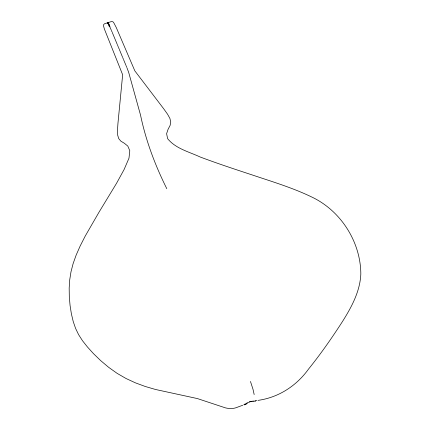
<?xml version="1.0" encoding="UTF-8"?>
<svg xmlns="http://www.w3.org/2000/svg" width="430" height="430" viewBox="0 0 430 430"><rect width="100%" height="100%" fill="white"/><g stroke="black" fill="none" stroke-linecap="round" stroke-linejoin="round"><path stroke-width="0.64" d="M245.277 404.399L247.288 403.222M243.987 404.974L246.933 403.464M245.901 404.109L246.433 403.786M243.944 404.651L245.154 403.937M246.874 402.937L251.287 401.394M242.697 405.27L235.882 407.78A52.116 26.875 57.5 0 1 225.562 407.903L197.451 398.588L155.579 389.494L145.265 386.484L135.428 382.85L126.049 378.507L117.11 373.348L108.591 367.274L100.674 360.609L93.546 353.707L87.408 346.935L82.479 340.694L78.593 334.631L75.578 328.391L73.24 321.592L71.385 313.835L70.063 305.445L69.311 296.754L69.176 288.105L69.714 279.876L70.993 271.819L73.1 263.681L76.121 255.183L80.141 246.057L85.237 236.043L98.943 212.307L116.53 183.325L124.082 169.565L128.984 158.186L129.795 150.699L127.807 146.082L124.367 143.271L120.857 141.148L118.701 138.567L117.659 135.068L117.487 130.177L117.949 123.372L122.652 74.761L104.372 28.982L103.469 25.682L103.56 24.714L104.517 23.774L111.391 21.564L112.816 21.736L113.601 22.424L116.251 27.498L134.843 70.869L163.717 108.811L167.566 114.219L169.893 118.395L170.737 121.926L170.129 125.377L168.092 129.274L166.609 133.687L167.619 138.664C175.693 148.683 189.001 151.779 200.197 157.009C217.349 163.454 234.753 169.205 252.157 174.929C272.324 181.713 292.835 187.824 312.024 197.15C340.947 210.904 360.716 242.058 360.824 274.055C360.087 291.379 351.568 307.036 342.554 321.404C331.976 337.819 320.807 353.874 308.536 369.08C296.501 385.871 278.511 397.535 257.984 400.378M249.395 401.84L252.082 401.346M251.819 401.308L253.404 401.045M255.662 400.733L256.823 400.556M254.979 401.077L255.576 401.002L253.007 401.281M109.392 26.784L107.667 22.763L108.661 24.607L107.951 22.672L108.908 24.531L108.226 22.586L109.956 26.606M107.994 22.656L111.198 29.949M166.797 188.695C155.123 165.27 145.867 140.734 140.535 115.095L128.683 72.401L126.888 67.639M111.413 30.449L112.053 31.954M112.273 32.476L117.347 44.655M118.433 47.273L119.088 48.843M122.722 57.604L123.362 59.13M117.562 45.177L118.218 46.752M119.303 49.359L122.512 57.093M123.571 59.636L125.877 65.183M126.071 65.656L126.656 67.08M250.464 381.453L253.012 389.317L254.173 394.563"/></g></svg>
